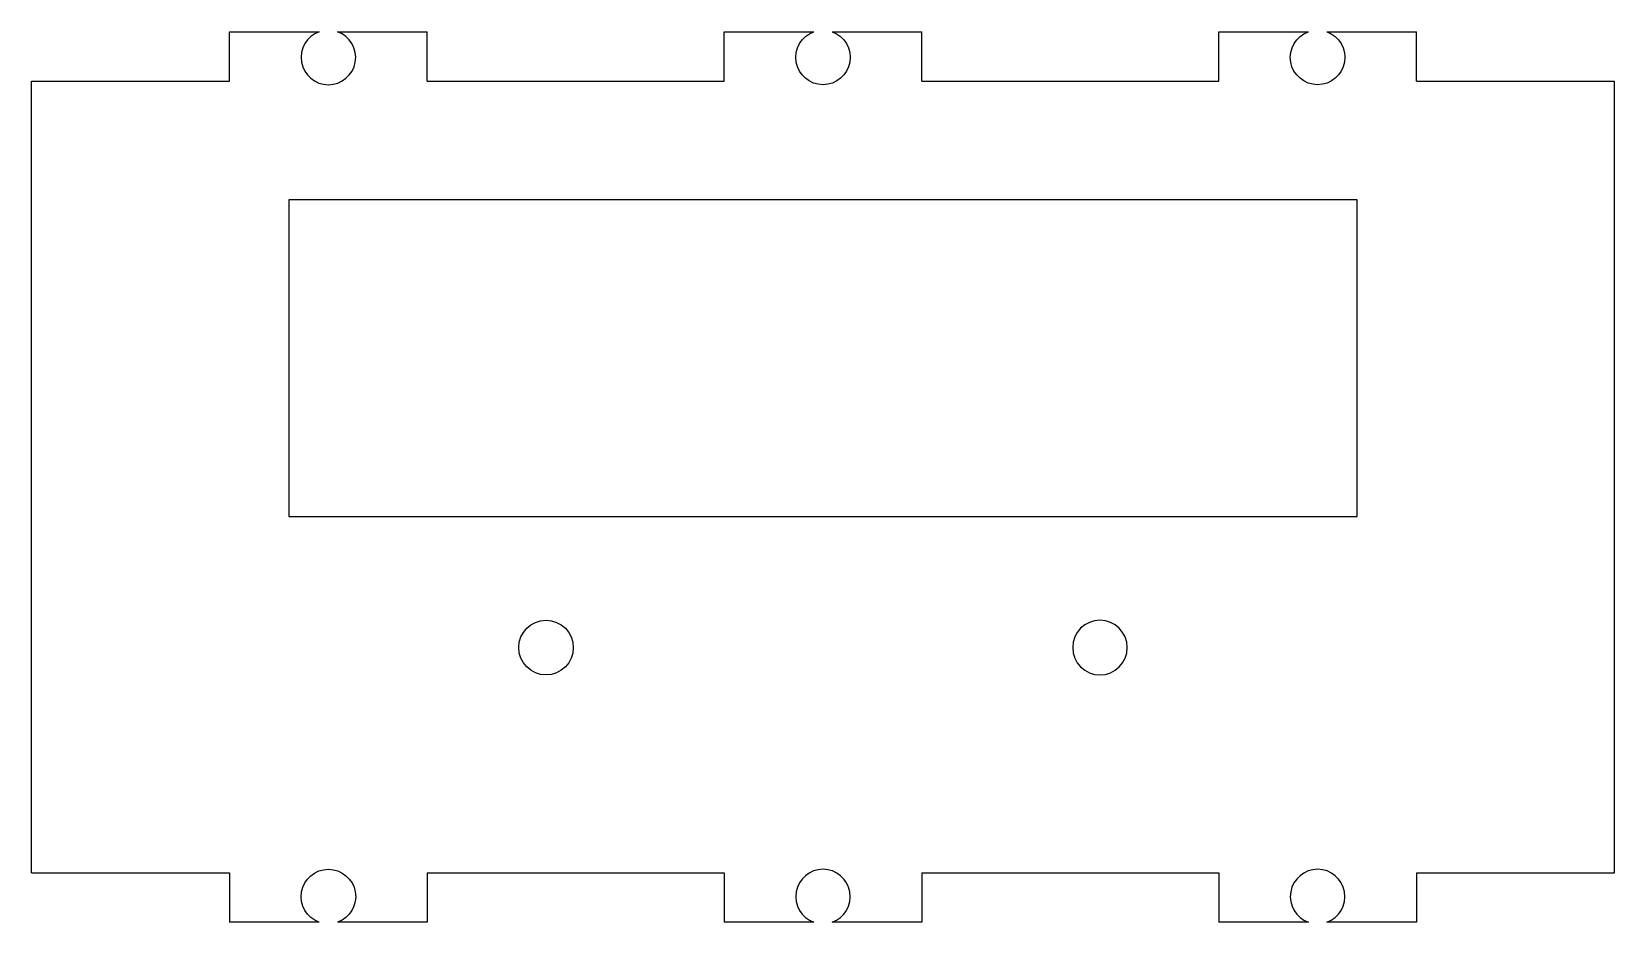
# Model space of a CAD drawing. Extents: x 0 to 4, y -0.13 to 2.13.
import ezdxf

# ---------------------------------------------------------------- set-up
doc = ezdxf.new("R2010")
doc.units = 0
doc.layers.add('VISIBLE', color=7, linetype='CONTINUOUS')

msp = doc.modelspace()

# ---------------------------------------------------------------- linework, layer by layer
at = {"layer": 'VISIBLE'}
for p, q in [((0.5, 2.125, 0.125), (0.7268, 2.125, 0.125)), ((0.5, 2, 0.125), (0.5, 2.125, 0.125)), ((0.7732, 2.125, 0.125), (1, 2.125, 0.125)), ((1, 2, 0.125), (1, 2.125, 0.125)), ((1.75, 2.125, 0.125), (1.9768, 2.125, 0.125)), ((1.75, 2, 0.125), (1.75, 2.125, 0.125)), ((2.0232, 2.125, 0.125), (2.25, 2.125, 0.125)), ((2.25, 2, 0.125), (2.25, 2.125, 0.125)), ((3, 2.125, 0.125), (3.2268, 2.125, 0.125)), ((3, 2, 0.125), (3, 2.125, 0.125)), ((3.2732, 2.125, 0.125), (3.5, 2.125, 0.125)), ((3.5, 2, 0.125), (3.5, 2.125, 0.125)), ((0, 2, 0.125), (0.5, 2, 0.125)), ((0, 0, 0.125), (0, 2, 0.125)), ((1, 2, 0.125), (1.75, 2, 0.125)), ((2.25, 2, 0.125), (3, 2, 0.125)), ((3.5, 2, 0.125), (4, 2, 0.125)), ((4, 0, 0.125), (4, 2, 0.125)), ((0.65, 1.7, 0.125), (0.65, 0.9, 0.125)), ((3.35, 1.7, 0.125), (0.65, 1.7, 0.125)), ((3.35, 0.9, 0.125), (3.35, 1.7, 0.125)), ((0.65, 0.9, 0.125), (3.35, 0.9, 0.125)), ((0, 0, 0.125), (0.5, 0, 0.125)), ((0.5, 0, 0.125), (0.5, -0.125, 0.125)), ((1, 0, 0.125), (1, -0.125, 0.125)), ((1, 0, 0.125), (1.75, 0, 0.125)), ((1.75, 0, 0.125), (1.75, -0.125, 0.125)), ((2.25, 0, 0.125), (2.25, -0.125, 0.125)), ((2.25, 0, 0.125), (3, 0, 0.125)), ((3, 0, 0.125), (3, -0.125, 0.125)), ((3.5, 0, 0.125), (3.5, -0.125, 0.125)), ((3.5, 0, 0.125), (4, 0, 0.125)), ((0.7268, -0.125, 0.125), (0.5, -0.125, 0.125)), ((1, -0.125, 0.125), (0.7732, -0.125, 0.125)), ((1.9768, -0.125, 0.125), (1.75, -0.125, 0.125)), ((2.25, -0.125, 0.125), (2.0232, -0.125, 0.125)), ((3.2268, -0.125, 0.125), (3, -0.125, 0.125)), ((3.5, -0.125, 0.125), (3.2732, -0.125, 0.125))]:
    msp.add_line(p, q, dxfattribs=at)
msp.add_circle((1.3, 0.569, 0.125), 0.069, dxfattribs=at)
at = {"layer": 'VISIBLE', "extrusion": (0, 0, -1)}
msp.add_circle((-2.7, 0.569, -0.125), 0.069, dxfattribs=at)
at = {"layer": 'VISIBLE'}
for centre, start, end in [((0.75, 2.06, 0.125), 109.6049, 70.3951), ((2, -0.06, 0.125), 289.6049, 250.3951), ((3.25, -0.06, 0.125), 289.6049, 250.3951)]:
    msp.add_arc(centre, 0.069, start, end, dxfattribs=at)
at = {"layer": 'VISIBLE', "extrusion": (0, 0, -1)}
for centre, start, end in [((-2, 2.06, -0.125), 109.6049, 70.3951), ((-3.25, 2.06, -0.125), 109.6049, 70.3951), ((-0.75, -0.06, -0.125), 289.6049, 250.3951)]:
    msp.add_arc(centre, 0.069, start, end, dxfattribs=at)

doc.saveas('drawing.dxf')
